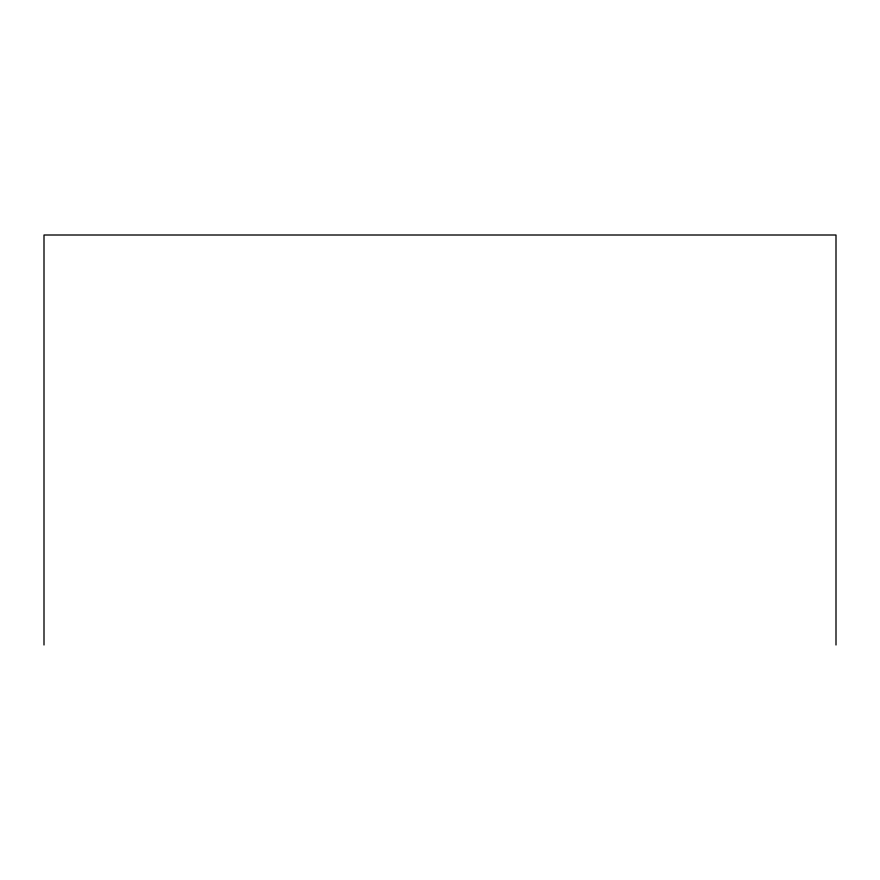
<?xml version="1.0" encoding="UTF-8"?>
<svg xmlns="http://www.w3.org/2000/svg" width="880" height="880" viewBox="0 0 880 880"><rect width="100%" height="100%" fill="white"/><g stroke="black" fill="none" stroke-linecap="round" stroke-linejoin="round"><path stroke-width="1.32" d="M836 644.996L836 235.004L44 235.004L44 644.996"/></g></svg>
